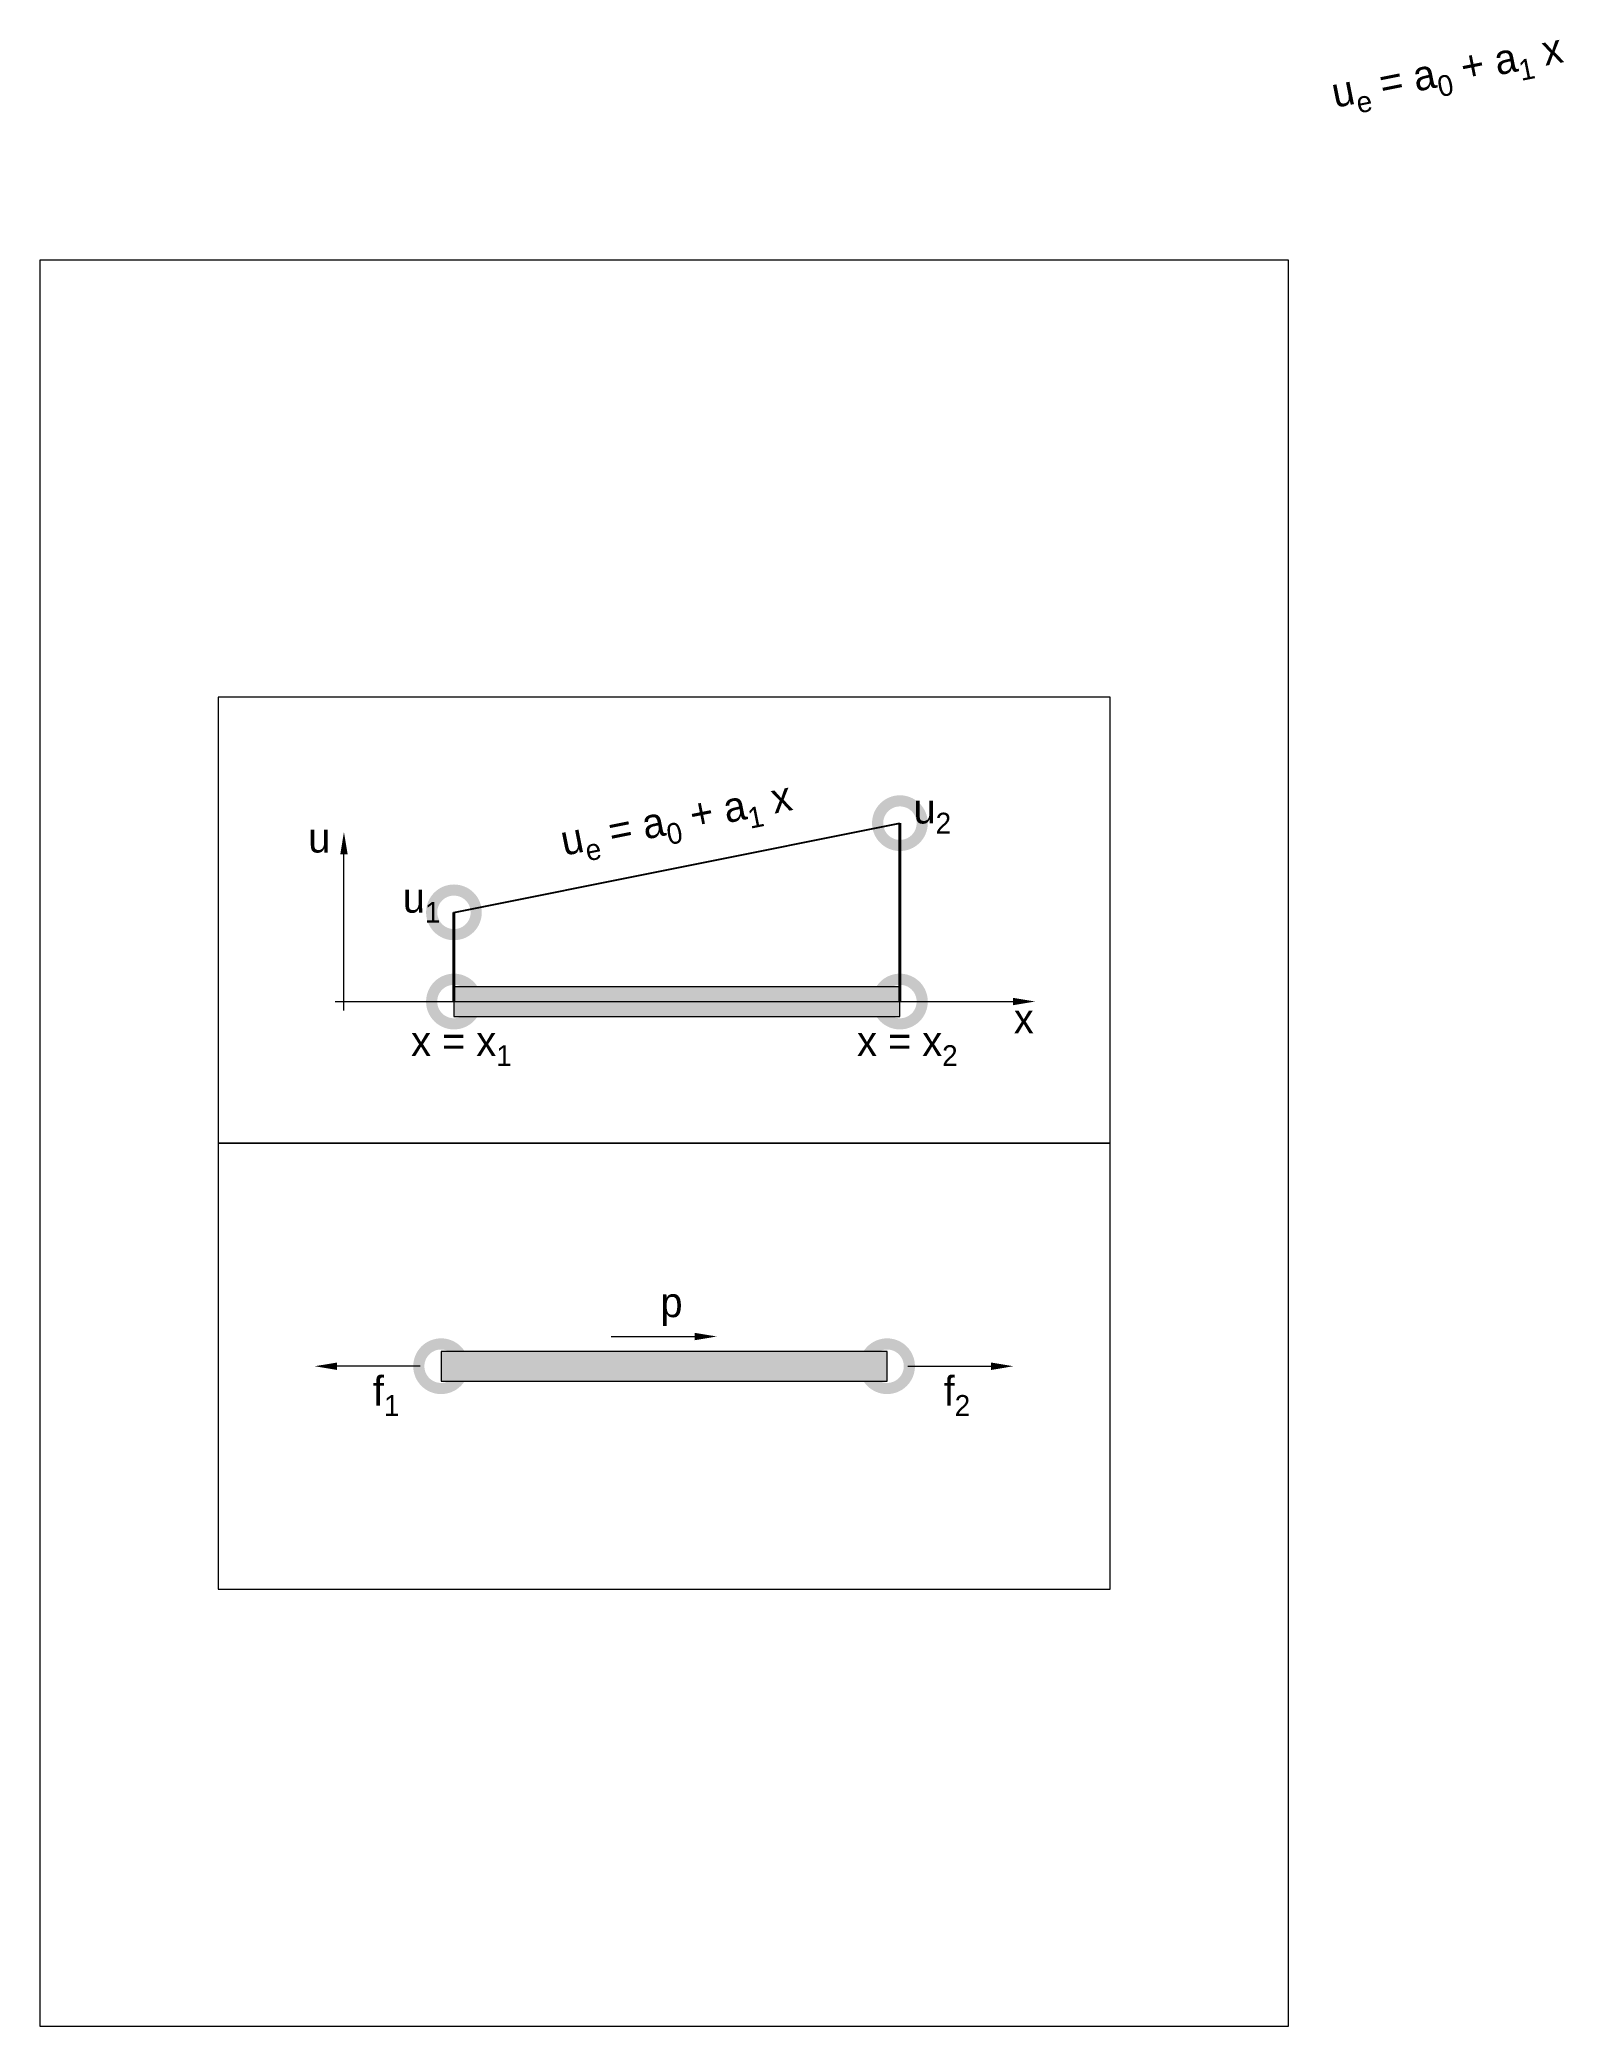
# Model space of a CAD drawing. Header units: millimetres. Extents: x 445 to 3009, y 123 to 3464.
import ezdxf

# ---------------------------------------------------------------- set-up
doc = ezdxf.new("R2010")
doc.units = ezdxf.units.MM
doc.linetypes.add('ACAD_ISO10W100', pattern=[18, 12, -3, 0, -3])
for name, color, linetype, lineweight in [('Typ 1 - Konštrukcia - Pôdorys - Obrys', 50, 'Continuous', 25), ('Typ 3 - Doplnkové - Kóty', 150, 'Continuous', 9), ('Typ 3 - Doplnkové - Šráfa', 252, 'Continuous', 13), ('Typ 4 - Text', 130, 'Continuous', 9)]:
    doc.layers.add(name, color=color, linetype=linetype, lineweight=lineweight)
doc.layers.add('Typ 5 - Výrez', color=211, linetype='Continuous', lineweight=15, plot=False)
doc.styles.get("Standard").update_dxf_attribs({"font": 'arial.ttf'})

# ---------------------------------------------------------------- blocks, each defined once
blk = doc.blocks.new('_DotSmall')
at = {"color": 0, "linetype": 'ByBlock', "const_width": 0.5}
blk.add_lwpolyline([(-0.0625, 0, 1), (0.0625, 0, 1)], format="xyb", close=True, dxfattribs=at)

msp = doc.modelspace()

# ---------------------------------------------------------------- hatches: boundary and pattern name
at = {"layer": 'Typ 3 - Doplnkové - Šráfa'}
h = msp.add_hatch(color=256, dxfattribs=at)
h.dxf.hatch_style = 1
h.paths.add_polyline_path([(1891.8, 1871.1), (1141.8, 1871.1), (1141.8, 1821.1), (1891.8, 1821.1)])
h = msp.add_hatch(color=256, dxfattribs=at)
h.dxf.hatch_style = 1
h.paths.add_polyline_path([(1870.2, 1257.8), (1120.2, 1257.8), (1120.2, 1207.8), (1870.2, 1207.8)])

# ---------------------------------------------------------------- linework, layer by layer
at = {"layer": 'Typ 1 - Konštrukcia - Pôdorys - Obrys'}
msp.add_line((1141.8, 1996.1), (1891.8, 2146.1), dxfattribs=at)
at = {"layer": 'Typ 3 - Doplnkové - Kóty', "linetype": 'ACAD_ISO10W100', "ltscale": 0.35, "const_width": 5}
for points in [[(1891.8, 1846.1), (1891.8, 2146.1)], [(1141.8, 1846.1), (1141.8, 1996.1)]]:
    msp.add_lwpolyline(points, dxfattribs=at)
at = {"layer": 'Typ 3 - Doplnkové - Šráfa'}
for points in [[(1141.8, 1821.1), (1891.8, 1821.1), (1891.8, 1871.1), (1141.8, 1871.1)], [(1120.2, 1207.8), (1870.2, 1207.8), (1870.2, 1257.8), (1120.2, 1257.8)]]:
    msp.add_lwpolyline(points, close=True, dxfattribs=at)
at = {"layer": 'Typ 4 - Text'}
for p, q in [((956.8, 1831.1), (956.8, 2093.6)), ((941.8, 1846.1), (2081.8, 1846.1)), ((1406.4, 1282.8), (1546.4, 1282.8)), ((1085.2, 1232.8), (945.2, 1232.8)), ((1905.2, 1232.8), (2045.2, 1232.8))]:
    msp.add_line(p, q, dxfattribs=at)
for points in [[(745.2, 1607.8), (2245.2, 1607.8), (2245.2, 2357.8), (745.2, 2357.8)], [(745.2, 857.8), (2245.2, 857.8), (2245.2, 1607.8), (745.2, 1607.8)]]:
    msp.add_lwpolyline(points, close=True, dxfattribs=at)
for points in [[(950.6, 2093.6), (963.1, 2093.6), (956.8, 2131.1)], [(2081.8, 1852.4), (2081.8, 1839.9), (2119.3, 1846.1)], [(1546.4, 1289), (1546.4, 1276.5), (1583.9, 1282.8)], [(945.2, 1239), (945.2, 1226.5), (907.7, 1232.8)], [(2045.2, 1239), (2045.2, 1226.5), (2082.7, 1232.8)]]:
    msp.add_solid(points, dxfattribs=at)
at = {"layer": 'Typ 5 - Výrez'}
msp.add_lwpolyline([(445.2, 122.8), (2545.2, 122.8), (2545.2, 3092.8), (445.2, 3092.8)], close=True, dxfattribs=at)

# ---------------------------------------------------------------- block references
at = {"layer": 'Typ 3 - Doplnkové - Kóty', "xscale": 150, "yscale": 150, "zscale": 150, "rotation": 90}
for p in [(1891.8, 2146.1), (1141.8, 1996.1), (1141.8, 1846.1), (1891.8, 1846.1), (1120.2, 1232.8), (1870.2, 1232.8)]:
    msp.add_blockref('_DotSmall', p, dxfattribs=at)

# ---------------------------------------------------------------- texts
at = {"layer": 'Typ 4 - Text', "char_height": 50, "attachment_point": 5, "rotation": 11.3099}
for insert in [(2813.3, 3403.8), (1516.8, 2146.1)]:
    msp.add_mtext_dynamic_manual_height_columns('\\A1;{\\fCMU Classical Serif|b0|i0|c238|p2;u\\H0.7x;\\S^ e;\\H1.42857x; = a\\H0.7x;\\S^ 0;\\H1.42857x; + a\\H0.7x;\\S^ 1;\\H1.42857x; x}', width=483.099, gutter_width=12.5, heights=[0], dxfattribs=dict(at, insert=insert))
at = {"layer": 'Typ 4 - Text', "char_height": 50, "attachment_point": 5}
for s, width, insert in [('\\A1;{\\fCMU Classical Serif|b0|i0|c238|p2;u\\H0.7x;\\S^ 2;}', 62.439, (1946.3, 2162.1)), ('\\A1;\\pxi-3,l3.5,t3.5;{\\fCMU Classical Serif|b0|i0|c238|p2;u}', 113.064, (902.8, 2121.4)), ('\\A1;{\\fCMU Classical Serif|b0|i0|c238|p2;u\\H0.7x;\\S^ 1;}', 62.439, (1087.4, 2012.1)), ('\\A1;\\pxi-3,l3.5,t3.5;{\\fCMU Classical Serif|b0|i0|c238|p2;x}', 113.064, (2087.6, 1817.6)), ('\\A1;\\pxi-3,l3.5,t3.5;{\\fCMU Classical Serif|b0|i0|c238|p2;x = x\\H0.7x;\\S^ 1;}', 483.099, (1141.8, 1771.1)), ('\\A1;\\pxi-3,l3.5,t3.5;{\\fCMU Classical Serif|b0|i0|c238|p2;x = x\\H0.7x;\\S^ 2;}', 483.099, (1891.8, 1771.1)), ('\\A1;\\pxi-3,l3.5,t3.5;{\\fCMU Classical Serif|b0|i0|c238|p2;p}', 483.099, (1495.2, 1332.8)), ('\\A1;\\pxi-3,l3.5,t3.5;{\\fCMU Classical Serif|b0|i0|c238|p2;f\\H0.7x;\\S^ 1;}', 483.099, (1015.2, 1182.8)), ('\\A1;\\pxi-3,l3.5,t3.5;{\\fCMU Classical Serif|b0|i0|c238|p2;f\\H0.7x;\\S^ 2;}', 483.099, (1975.2, 1182.8))]:
    msp.add_mtext_dynamic_manual_height_columns(s, width=width, gutter_width=12.5, heights=[0], dxfattribs=dict(at, insert=insert))

doc.saveas('drawing.dxf')
